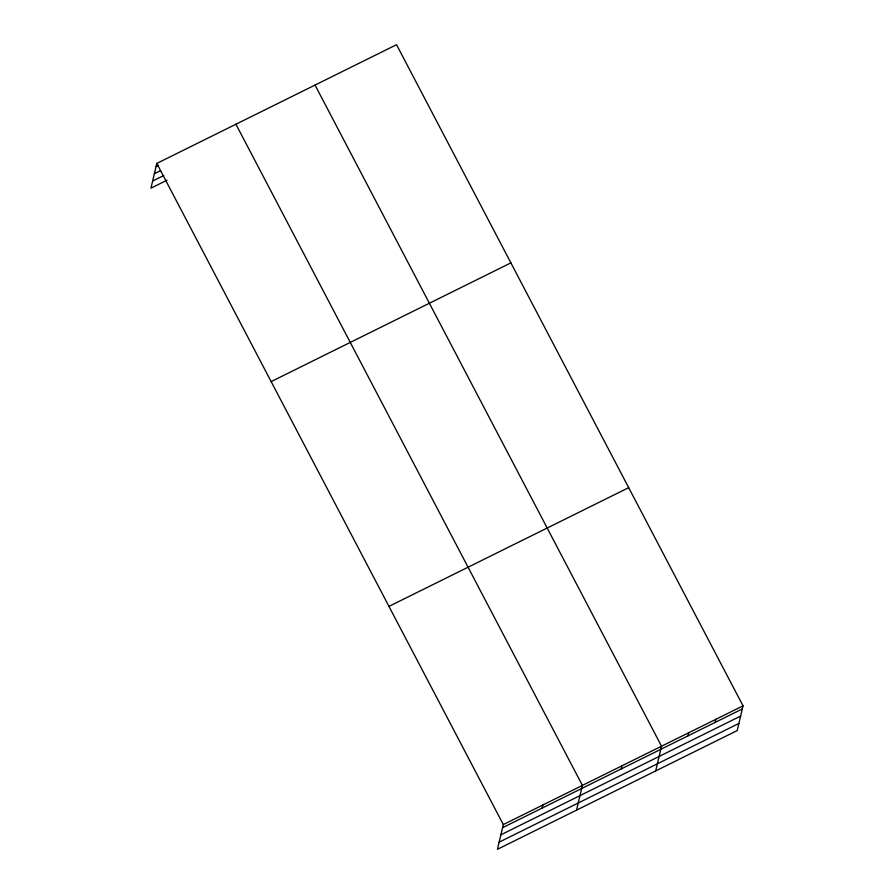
<?xml version="1.0" encoding="UTF-8"?>
<svg xmlns="http://www.w3.org/2000/svg" width="894" height="894" viewBox="0 0 894 894"><rect width="100%" height="100%" fill="white"/><g stroke="black" fill="none" stroke-linecap="round" stroke-linejoin="round"><path stroke-width="1.34" d="M156.808 163.423L503.3 824.57L497.455 849.3L737.192 730.577L743.037 705.847L396.545 44.7L156.808 163.423L150.963 188.153L167.033 180.186M542.122 808.098L542.859 804.98M576.563 810.12L582.407 785.39L235.927 124.244M621.229 768.918L621.967 765.8M655.682 770.941L661.526 746.211L315.034 85.064M687.955 735.874L688.693 732.756M715.133 722.419L715.859 719.301M156.07 166.53L158.551 165.312M154.394 173.671L160.574 170.609M152.65 181.013L163.781 175.503M271.15 381.604L510.887 262.881M388.957 606.389L628.694 487.666M503.3 824.57L743.037 705.847M502.562 827.688L742.299 708.964M500.875 834.817L740.612 716.094M499.143 842.17L738.88 723.447"/></g></svg>
